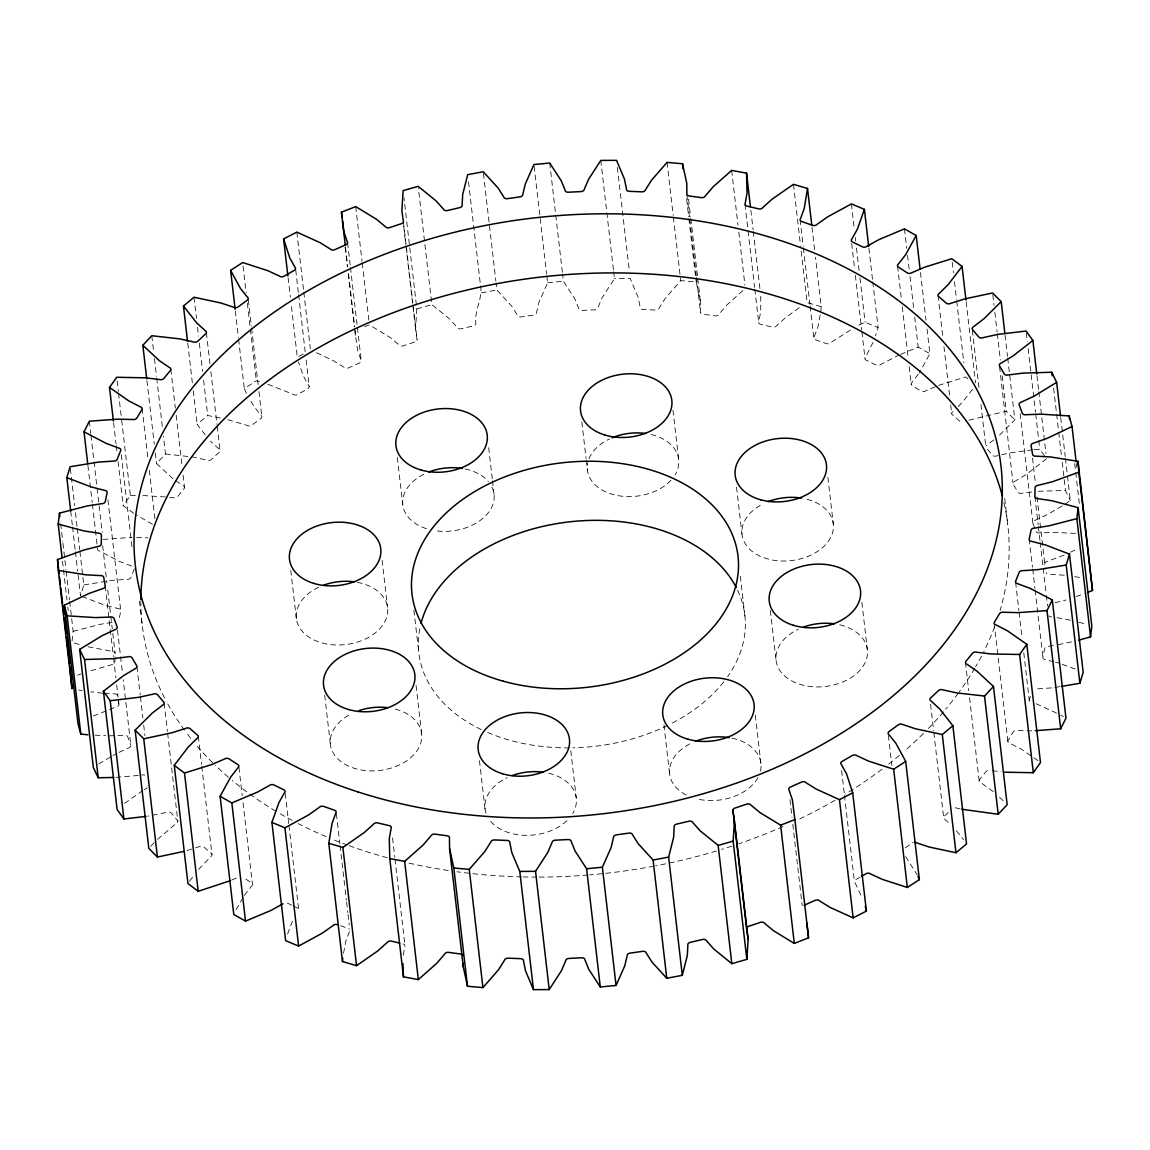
<?xml version="1.0" encoding="UTF-8"?>
<svg xmlns="http://www.w3.org/2000/svg" width="1150" height="1150" viewBox="0 0 1150 1150"><rect width="100%" height="100%" fill="white"/><g stroke="black" fill="none" stroke-linecap="round" stroke-linejoin="round"><path stroke-width="0.75" stroke-dasharray="5 3.75" d="M760.754 296.341L760.711 311.305L758.899 321.54A3.22 2.214 -6.6 0 0 760.653 324.329L772.297 327.103A3.22 2.214 -6.6 0 0 776.552 325.738L785.91 317.314L800.141 307.079M115.043 656.981L114.928 662.256A3.22 2.214 -6.6 0 1 111.737 664.686L87.587 671.715M364.622 326.686L369.38 324.832L390.051 337.439L399.107 344.928A3.22 2.214 -6.6 0 0 403.305 345.863L415.078 341.909A3.22 2.214 -6.6 0 0 416.947 338.934L415.552 328.871L416.832 308.876L403.966 197.699M820.784 311.693L821.201 306.691L815.479 257.284M69.676 601.364L73.14 631.364L71.889 642.347L81.521 645.15M403.276 955.219L404.771 946.709A3.22 2.214 -6.6 0 0 403.018 943.906M343.534 953.206L345.762 941.534L349.442 931.443A3.22 2.214 -6.6 0 0 349.873 930.307M820.151 315.028L817.923 326.701L814.229 336.792A3.22 2.214 -6.6 0 0 815.422 339.753L826.318 343.591A3.22 2.214 -6.6 0 0 830.731 342.614L851.676 329.259M107.913 499.79L120.779 610.966L118.953 619.778A3.22 2.214 -6.6 0 1 118.321 620.885M1053.903 661.811L1045.551 659.669A3.22 2.214 -6.6 0 1 1042.906 657.268L1044.732 648.456A3.22 2.214 -6.6 0 1 1048.326 646.314L1054.794 645.308M872.778 281.707L878.083 327.592L875.481 335.857M79.925 551.454L83.806 584.976L80.514 595.887L77.855 572.944M480.556 285.847C482.842 298.411 474.317 310.198 475.827 323.064A3.22 2.214 -6.6 0 1 473.426 325.881L461.136 328.771A3.22 2.214 -6.6 0 1 457.197 327.448L449.751 319.111L431.854 304.592L418.384 188.111M287.572 934.03L292.574 920.891M872.979 342.427L865.591 357.132A3.22 2.214 -6.6 0 0 866.194 360.209L876.142 365.053A3.22 2.214 -6.6 0 0 880.656 364.478L898.955 355.077M134.334 568.862L130.884 577.53A3.22 2.214 -6.6 0 1 126.96 579.356L112.254 580.333L83.806 584.976M1030.501 696.483L1029.351 699.372A3.22 2.214 -6.6 0 0 1030.084 701.486M927.029 329.015L929.89 353.726L919.324 372.902M546.811 275.713L547.63 282.771L538.947 302.306L536.518 312.512A3.22 2.214 -6.6 0 1 533.643 315.114L521.051 316.911A3.22 2.214 -6.6 0 1 517.428 315.215L511.692 306.173L496.901 289.973L496.081 282.914M236.052 909.636L243.527 896.756M189.506 881.231L194.321 874.819M133.688 513.259L123.194 505.698L130.381 495.506L121.397 417.867M613.654 271.601L614.459 278.659L602.284 297.462L597.971 307.467A3.22 2.214 -6.6 0 1 594.665 309.824L581.986 310.457A3.22 2.214 -6.6 0 1 578.766 308.444L574.842 298.856L563.399 281.261L562.58 274.203M244.346 895.333L251.606 886.018A3.22 2.214 -6.6 0 0 251.577 882.884L242.736 877.119M918.289 374.239L912.079 382.217A3.22 2.214 -6.6 0 0 912.094 385.365L920.934 391.129A3.22 2.214 -6.6 0 0 925.477 390.957L936.848 386.084M198.648 869.386L210.752 856.635A3.22 2.214 -6.6 0 0 211.327 853.473L203.751 846.889A3.22 2.214 -6.6 0 0 199.266 846.644L193.143 848.599M972.613 389.347L961.788 402.931L955.463 409.127M150.794 846.17L156.357 840.521M1007.716 358.096L1014.861 419.865L997.74 436.914M173.003 478.86L156.529 463.522L165.485 453.963L163.444 436.31M742.871 290.605L726.829 305.023L719.023 314.137A3.22 2.214 -6.6 0 1 715.027 315.862L702.822 314.209A3.22 2.214 -6.6 0 1 700.551 311.621L700.422 301.444L696.196 281.98L680.742 280.629L665.275 298.368L659.166 308.013A3.22 2.214 -6.6 0 1 655.471 310.069L642.936 309.551A3.22 2.214 -6.6 0 1 640.162 307.237L638.121 297.261L630.214 278.573L614.459 278.659M157.564 839.371L176.252 823.429A3.22 2.214 -6.6 0 0 177.416 820.324L171.221 813.021A3.22 2.214 -6.6 0 0 166.879 812.374L147.603 816.184M948.247 812.504L944.308 816.198A3.22 2.214 -6.6 0 0 944.768 819.303L949.641 823.745M1046.572 458.735L1026.576 474.274L1014.99 481.246A3.22 2.214 -6.6 0 0 1013.265 484.265L1017.951 492.143A3.22 2.214 -6.6 0 0 1022.091 493.192L1031.852 491.956M205.232 434.887L197.124 424.264L207.704 415.495L221.188 418.169M993.873 439.875L987.419 444.806A3.22 2.214 -6.6 0 0 986.254 445.697M124.588 803.361L142.902 790.481M905.395 847.852L911.893 843.079A3.22 2.214 -6.6 0 1 913.316 842.418M1064.957 504.246L1070.334 500.609L1067.473 475.899M246.388 393.243L244.318 388.599L256.335 380.765L262.818 382.548M144.354 789.604L147.243 787.865M98.728 763.988L111.593 756.398M113.016 755.564L115.877 753.868M1062.097 505.928L1047.808 514.366L1035.129 520.303A3.22 2.214 -6.6 0 0 1032.872 523.164L1035.992 531.501A3.22 2.214 -6.6 0 0 1039.844 532.924L1054.536 532.407L1075.854 533.442M860.143 877.119L855.787 879.621A3.22 2.214 -6.6 0 0 855.054 882.783L862.443 898.351M303.183 354.128L297.289 357.132L291.166 304.189M858.949 325.162L865.073 322.173L878.083 327.592M119.039 752.387L128.556 747.931A3.22 2.214 -6.6 0 0 130.798 745.071L123.251 679.779M93.265 716.019L116.164 706.934A3.22 2.214 -6.6 0 0 118.91 704.26L118.292 698.97M1064.181 555.076L1047.521 561.301A3.22 2.214 -6.6 0 0 1044.775 563.974L1045.666 569.149M1070.42 552.216L1078.211 548.636M900.536 354.387L918.16 347.099L929.89 353.726M231.711 880.066L238.208 877.292M77.611 675.165L80.931 674.015M1076.098 596.519L1084.407 593.644M938.458 385.394L965.497 376.956L968.056 378.882M969.004 420.124L1006.264 411.197L1014.861 419.865M187.019 850.554L191.619 849.088M73.14 631.364L100.798 624.206L112.125 622.423M416.832 308.876L431.854 304.592M1055.096 602.758L1066.122 599.969M1071.57 641.901L1056.419 645.049M481.361 292.905L496.901 289.973M1054.723 687.413L1059.653 686.679M1032.585 449.837L1011.123 452.712L996.791 455.86A3.22 2.214 -6.6 0 1 992.45 455.213L987.304 449.132M138.345 775.459L115.345 777.4M102.997 539.436L131.747 537.366M547.63 282.771L563.399 281.261M1034.023 449.722L1039.787 449.262L1045.609 457.384M1051.431 687.916L1036.725 688.879A3.22 2.214 -6.6 0 0 1035.057 688.994M1038.378 491.266L1065.461 490.489L1070.334 500.609M109.149 735.842L123.841 735.31A3.22 2.214 -6.6 0 1 127.693 736.733L130.798 745.071M130.381 495.506L137.554 495.363M136.62 537.481L146.352 537.726A3.22 2.214 -6.6 0 0 147.991 537.769M1031.924 730.868L1017.333 730.509A3.22 2.214 -6.6 0 0 1013.15 731.975L1008.133 740.356A3.22 2.214 -6.6 0 0 1009.743 743.202L1021.071 749.009L1038.206 760.739M142.902 495.535L167.843 497.116M94.933 735.137L105.584 735.669M1064.267 575.201L1049.763 574.396A3.22 2.214 -6.6 0 1 1046.256 572.614M102.638 693.206L90.792 691.783M104.247 693.306L113.922 693.852A3.22 2.214 -6.6 0 1 117.429 695.621M165.485 453.963L193.387 457.111L207.014 460.115A3.22 2.214 -6.6 0 0 211.514 459.411L219.362 452.051A3.22 2.214 -6.6 0 0 218.917 448.946L210.393 441.154M169.625 497.332L173.19 497.749A3.22 2.214 -6.6 0 0 177.56 496.656L184.057 488.721A3.22 2.214 -6.6 0 0 183.022 485.717L175.864 480.829M992.277 770.701L1001.176 771.751M1074.617 576.696L1081.503 577.702M78.718 690.043L82.167 690.546M1056.951 617.679L1070.664 620.238M960.077 808.881L956.671 808.119A3.22 2.214 -6.6 0 0 953.479 808.033M227.815 419.678L247.25 425.442A3.22 2.214 -6.6 0 0 251.792 425.155L260.877 418.485A3.22 2.214 -6.6 0 0 261.021 415.323L254.136 406.741L249.838 399.251M1078.887 622.279L1085.456 623.904M88.09 646.774L112.01 651.36A3.22 2.214 -6.6 0 1 115.115 653.459L112.456 630.516M1055.585 662.242L1058.92 663.09M821.201 306.691L807.128 302.565L800.601 246.1M267.907 384.287L293.221 394.349A3.22 2.214 -6.6 0 0 297.721 394.479L307.884 388.614A3.22 2.214 -6.6 0 0 308.617 385.466L303.485 376.223L298.439 361.977M340.472 925.736L348.263 928.481A3.22 2.214 -6.6 0 1 349.442 929.229M1062.269 664.312L1077.334 669.789M1036.164 703.757L1059.207 714.294M81.966 596.534L104.751 605.144L118.134 608.566A3.22 2.214 -6.6 0 1 120.779 610.966M316.552 352.748L333.644 360.841L344.123 367.353A3.22 2.214 -6.6 0 0 348.522 367.899L359.576 362.94A3.22 2.214 -6.6 0 0 360.899 359.849L357.607 350.118L354.516 328.311M291.798 905.251L287.543 903.181A3.22 2.214 -6.6 0 0 284.366 903.009M293.221 905.941L297.491 908.026A3.22 2.214 -6.6 0 1 298.094 911.102M152.519 524.314L135.168 514.266M1060.731 715.056L1063.348 716.608M993.212 791.631L980.663 782.518A3.22 2.214 -6.6 0 1 979.628 779.513L986.125 771.578A3.22 2.214 -6.6 0 1 990.495 770.486M999.566 797.309L1005.273 802.714M956.383 830.846L963.599 839.601M905.611 856.592L917.283 874.992M118.019 699.085L118.91 704.26M1076.328 463.579L1076.745 467.116M1074.689 463.579L1075.509 470.637M1075.71 472.406L1079.39 504.16M1060.731 417.666L1065.216 456.493M1065.432 458.246L1067.258 474.131M1053.616 388.125L1058.517 430.488M1058.719 432.242L1061.378 455.184M1062.197 462.243L1065.461 490.489M1036.969 375.791L1038.608 389.908M1038.809 391.676L1045.954 453.445M1026.303 332.781L1027.324 341.607M1028.143 348.666L1035.489 412.203M1035.704 413.957L1038.551 438.668M1038.766 440.436L1039.787 449.262M1032.527 458.088L1035.374 482.799M1037.013 496.915L1044.775 563.974M1034.885 496.541L1038.163 524.774M1038.364 526.542L1039.988 540.658M1040.204 542.426L1046.126 593.601M1046.328 595.355L1047.549 605.949M1020.223 413.756L1032.872 523.164M1029.221 539.034L1032.484 567.266M1032.7 569.034L1034.943 588.441M1035.144 590.209L1042.906 657.268M1005.057 335.153L1007.515 356.342M992.795 294.731L994.017 305.311M994.836 312.369L997.079 331.789M997.28 333.543L1000.356 360.022M1002.182 375.906L1006.264 411.197M999.566 366.663L1013.035 483.129M1015.608 582.288L1018.886 610.521M1019.087 612.289L1021.947 636.985M1023.788 652.869L1029.293 700.523M1004.726 498.453L1007.745 524.529M972.354 330.366L979.297 390.368M980.936 404.484L985.622 445.064M966.158 301.717L975.545 382.893M994.189 623.271L1007.86 741.506M952.229 262.243L953.451 272.823M954.471 281.649L956.512 299.302M956.714 301.07L963.858 362.825M938.026 295.507L942.727 336.088M943.949 346.682L949.67 396.089M950.691 404.915L951.711 413.741M920.503 272.55L926.009 320.203M965.468 662.414L968.731 690.647M969.551 697.705L979.153 780.649M904.475 228.864L906.732 248.271M907.537 255.329L909.176 269.459M909.995 276.518L913.675 308.272M914.696 317.098L918.16 347.099M897.589 266.182L901.456 299.704M902.276 306.762L908.198 357.938M909.219 366.764L911.26 384.416M930.566 704.346L933.628 730.811M933.829 732.579L943.633 817.291M868.897 248.17L872.562 279.939M851.388 203.924L854.249 228.634M855.269 237.461L855.672 240.982M856.491 248.041L859.151 270.983M859.97 278.041L865.073 322.173M851.676 243.527L854.536 268.238M855.356 275.296L861.681 330.007M861.896 331.761L864.958 358.239M888.389 735.468L891.868 765.469M861.853 602.284L867.287 649.232M812.015 227.283L814.66 250.226M800.127 219.693L803.189 246.158M803.39 247.926L809.931 304.405M810.132 306.159L813.812 337.928M827.899 477.365L833.333 524.314M793.457 184.331L800.386 244.332M841.613 770.557L844.258 793.5M844.459 795.268L854.464 881.734M750.835 210.22L753.077 229.641M753.279 231.409L760.021 289.642M745.013 204.456L747.874 229.152M748.075 230.92L754.616 287.399M754.817 289.153L758.698 322.69M731.659 170.401L737.984 225.112M738.803 232.171L744.927 285.114M770.313 610.521L776.149 660.948M789.949 799.638L791.991 817.291M792.81 824.349L802.197 905.524M736.532 487.111L741.966 534.06M740.327 576.308L744.956 616.299M755.306 715.156L760.941 763.844M688.577 199.094L690.618 216.732M690.834 218.5L697.561 276.733M697.777 278.501L700.422 301.444M686.866 194.537L689.526 217.479M689.727 219.248L696.268 275.713M696.469 277.481L700.551 312.771M686.607 199.036L688.649 216.689M688.85 218.443L696.196 281.98M667.072 162.394L673.196 215.338M673.397 217.091L680.742 280.629M672.966 410.205L678.601 458.893M617.349 167.397L629.194 269.747M600.789 160.425L613.439 269.833M663.938 724.902L669.573 773.591M581.828 421.921L586.054 458.433M586.256 460.173L587.463 470.609M549.714 163.027L562.379 272.435M534.146 166.304L546.609 273.959M570.788 750.691L576.222 797.626M483.431 173.506L495.88 281.161M468.51 181.729L480.341 284.079M488.678 447.709L492.286 479.004M492.488 480.743L494.098 494.658M479.449 760.667L485.084 809.356M403.434 221.821L412.821 302.996M413.022 304.764L417.119 340.069M403.707 226.507L405.749 244.159M405.964 245.928L415.552 328.871M397.311 457.456L402.73 504.39M413.899 610.204L418.729 651.935M416.07 685.501L421.705 734.174M355.709 206.597L362.034 261.309M362.236 263.062L368.978 321.296M347.588 242.708L350.247 265.65M350.448 267.418L357.19 325.651M357.391 327.419L361.272 360.942M382.102 560.337L387.536 607.286M345.518 247.466L347.774 266.872M348.579 273.93L354.717 326.873M345.129 247.135L347.372 266.556M348.191 273.614L354.315 326.557M392.538 837.904L394.781 857.311M394.982 859.079L404.987 945.544M296.858 232.127L303.6 290.375M303.801 292.129L310.342 348.608M295.737 270.034L298.382 292.977M298.598 294.731L305.325 352.978M306.144 360.036L309.206 386.501M288.104 277.711L290.346 297.131M324.702 695.232L330.338 743.921M336.389 813.841L339.868 843.841M340.069 845.595L344.971 887.958M345.173 889.726L346.394 900.306M346.61 902.074L347.832 912.654M348.033 914.423L349.255 925.017M290.763 570.314L296.398 619.002M248.328 299.819L251.39 326.298M251.606 328.066L258.132 384.531M258.951 391.589L261.812 416.3M243.067 266.053L246.129 292.531M247.351 303.111L256.335 380.765M235.333 310.946L238.395 337.424M238.596 339.178L244.318 388.599M285.243 793.529L288.722 823.529M288.923 825.298L298.727 909.995M206.368 332.709L210.048 364.478M210.867 371.536L216.991 424.479M217.192 426.247L220.053 450.958M194.034 297.261L196.478 318.435M197.498 327.261L198.519 336.073M199.338 343.131L202.601 371.378M203.622 380.19L207.704 415.495M238.941 767.352L242.204 795.584M243.024 802.643L252.411 883.818M187.737 343.088L192.438 383.669M193.257 390.727L197.124 424.264M170.847 369.351L175.346 408.178M176.166 415.236L182.088 466.411M183.109 475.238L184.532 487.586M198.289 736.259L201.552 764.491M201.753 766.259L211.974 854.493M151.8 335.728L153.64 351.613M154.459 358.671L156.501 376.309M156.702 378.077L162.423 427.484M146.927 380.578L154.272 444.116M155.293 452.927L156.529 463.522M142.14 408.494L148.062 459.669M149.284 470.264L154.991 519.671M164.162 703.168L167.44 731.4M167.641 733.168L177.847 821.402M117.099 380.808L118.335 391.388M118.536 393.156L121.181 416.099M139.438 601.134L142.255 625.471M121.311 454.768L132.351 550.074M113.591 422.754L116.049 443.929M116.251 445.697L116.869 450.987M118.091 461.581L123.194 505.698M136.965 666.871L140.228 695.103M140.429 696.871L142.888 718.046M143.692 725.104L144.929 735.698M117.53 630.358L120.391 655.069M120.592 656.837L122.432 672.721M89.312 421.202L90.749 433.55M90.951 435.318L93.811 460.029M94.013 461.783L96.873 486.493M97.074 488.261L102.177 532.378M102.652 545.819L106.936 582.878M107.755 589.936L110.616 614.632M110.817 616.4L112.254 628.762M105.225 586.026L113.39 656.621M113.606 658.389L115.848 677.796M116.667 684.854L118.091 697.202M87.903 465.362L92.201 502.421M92.403 504.189L97.707 550.074L119.729 561.574L132.192 566.231A3.22 2.214 -6.6 0 1 133.601 566.749M70.337 468.51L71.142 475.568M71.358 477.336L74.621 505.569M75.44 512.627L77.064 526.743M77.28 528.511L79.724 549.686M70.711 511.175L72.349 525.291M72.551 527.059L75.196 550.002M75.411 551.77L77.654 571.176M60.691 523.71L62.733 541.363M62.934 543.131L65.996 569.595M66.197 571.363L69.46 599.596M62.502 561.171L66.987 599.998M67.807 607.056L68.209 610.592M355.12 330.395L355.336 335.369M737.624 590.238A164.091 112.944 -6.6 0 1 727.605 676.66M723.709 681.907A164.091 112.944 -6.6 0 1 670.464 724.011M667.575 725.449A164.091 112.944 -6.6 0 1 572.772 747.845M569.351 747.888A164.091 112.944 -6.6 0 1 486.694 732.061M481.217 729.546A164.091 112.944 -6.6 0 1 420.311 626.276M141.594 775.057A3.22 2.214 -6.6 0 1 144.756 775.215M952.933 411.614A3.22 2.214 -6.6 0 0 952.358 414.762L959.934 421.346A3.22 2.214 -6.6 0 0 962.852 422.093M1051.675 616.874A3.22 2.214 -6.6 0 1 1048.944 615.868M357.319 582.317A45.943 31.625 -6.6 0 1 380.449 628.001A45.943 31.625 -6.6 0 1 309.034 637.186A45.943 31.625 -6.6 0 1 318.521 587.305M491.912 486.982A45.943 31.625 -6.6 0 1 480.916 519.915A45.943 31.625 -6.6 0 1 434.427 530.596M426.506 528.712A45.943 31.625 -6.6 0 1 423.746 474.289M465.118 468.97A45.943 31.625 -6.6 0 1 488.463 481.706M651.058 434.484A45.943 31.625 -6.6 0 1 675.122 474.706M670.996 480.197A45.943 31.625 -6.6 0 1 616.328 495.305A45.943 31.625 -6.6 0 1 587.779 462.631M589.016 458.663A45.943 31.625 -6.6 0 1 609.586 438.912M806.998 499.244A45.943 31.625 -6.6 0 1 824.794 545.503A45.943 31.625 -6.6 0 1 754.386 553.006A45.943 31.625 -6.6 0 1 762.982 503.944M839.744 624.824A45.943 31.625 -6.6 0 1 859.136 671.111A45.943 31.625 -6.6 0 1 788.124 678.687A45.943 31.625 -6.6 0 1 798.273 629.251M731.961 738.156A45.943 31.625 -6.6 0 1 760.265 771.822M757.893 777.702A45.943 31.625 -6.6 0 1 695.923 798.646M686.205 794.995A45.943 31.625 -6.6 0 1 690.589 743.475M548.679 773.231A45.943 31.625 -6.6 0 1 572.729 813.438M566.936 820.654A45.943 31.625 -6.6 0 1 489.929 820.467M486.004 813.223A45.943 31.625 -6.6 0 1 507.207 777.644M395.37 709.119A45.943 31.625 -6.6 0 1 413.166 755.363A45.943 31.625 -6.6 0 1 342.772 762.881A45.943 31.625 -6.6 0 1 351.354 713.805M1003.95 502.579A435.677 299.906 -6.6 0 1 1000.083 610.492M994.621 626.851A435.677 299.906 -6.6 0 1 983.825 651.576M981.482 656.147A435.677 299.906 -6.6 0 1 975.617 666.756M974.74 668.265A435.677 299.906 -6.6 0 1 959.158 691.984M958.18 693.321A435.677 299.906 -6.6 0 1 945.688 709.234M943.489 711.85A435.677 299.906 -6.6 0 1 928.352 728.482M923.407 733.484A435.677 299.906 -6.6 0 1 904.504 751.022M899.386 755.406A435.677 299.906 -6.6 0 1 887.469 765.038M882.007 769.221A435.677 299.906 -6.6 0 1 845.696 793.917M835.015 800.285A435.677 299.906 -6.6 0 1 797.238 820.079M783.021 826.562A435.677 299.906 -6.6 0 1 738.688 843.841M731.932 846.113A435.677 299.906 -6.6 0 1 721.711 849.376M716.565 850.943A435.677 299.906 -6.6 0 1 655.644 865.835M653.976 866.151A435.677 299.906 -6.6 0 1 589.619 874.891M587.909 875.035A435.677 299.906 -6.6 0 1 538.516 877.091M536.82 877.091A435.677 299.906 -6.6 0 1 523.25 876.932M521.568 876.889A435.677 299.906 -6.6 0 1 456.996 871.758M448.284 870.507A435.677 299.906 -6.6 0 1 407.244 862.73M387.334 857.727A435.677 299.906 -6.6 0 1 348.996 845.624M347.329 845.02A435.677 299.906 -6.6 0 1 332.58 839.327M326.154 836.668A435.677 299.906 -6.6 0 1 298.267 823.63M292.301 820.511A435.677 299.906 -6.6 0 1 277.366 812.101M275.842 811.196A435.677 299.906 -6.6 0 1 232.228 780.433M228.404 777.213A435.677 299.906 -6.6 0 1 215.194 765.181M212.664 762.723A435.677 299.906 -6.6 0 1 195.011 743.561M190.699 738.286A435.677 299.906 -6.6 0 1 185.553 731.572M184.546 730.221A435.677 299.906 -6.6 0 1 167.052 702.664M164.565 697.949A435.677 299.906 -6.6 0 1 140.846 601.522"/><path stroke-width="1.5" d="M402.96 963.571L403.449 976.839L418.341 979.599L436.842 963.211L444.647 954.098A3.22 2.214 -6.6 0 1 448.658 952.372L460.848 954.026A3.22 2.214 -6.6 0 1 463.134 955.463M746.551 173.161L747.026 193.071L745.229 203.291A3.22 2.214 -6.6 0 0 746.982 206.094L758.626 208.869A3.22 2.214 -6.6 0 0 762.867 207.489L772.225 199.065L793.457 184.331L807.516 188.456L804.238 208.466L800.558 218.557A3.22 2.214 -6.6 0 0 801.737 221.519L812.633 225.357A3.22 2.214 -6.6 0 0 817.046 224.365L827.813 216.775L851.388 203.924L864.398 209.357L857.426 229.109L851.906 238.898A3.22 2.214 -6.6 0 0 852.509 241.974L862.457 246.819A3.22 2.214 -6.6 0 0 866.985 246.229L878.959 239.603L904.475 228.864L916.205 235.491L905.654 254.667L898.394 263.982A3.22 2.214 -6.6 0 0 898.423 267.116L907.264 272.881A3.22 2.214 -6.6 0 0 911.792 272.708L924.787 267.145L951.812 258.707L962.061 266.426L948.103 284.697L939.248 293.365A3.22 2.214 -6.6 0 0 938.673 296.527L946.249 303.111A3.22 2.214 -6.6 0 0 950.734 303.356L964.505 298.957L992.594 292.963L1001.19 301.631L984.055 318.679L973.748 326.571A3.22 2.214 -6.6 0 0 972.584 329.676L978.779 336.979A3.22 2.214 -6.6 0 0 983.121 337.626L997.452 334.478L1026.102 331.027L1032.887 340.501L1012.891 356.04L1001.305 363.012A3.22 2.214 -6.6 0 0 999.58 366.031L1004.266 373.908A3.22 2.214 -6.6 0 0 1008.406 374.943L1023.04 373.103L1051.776 372.241L1056.649 382.375L1034.123 396.132L1021.444 402.069A3.22 2.214 -6.6 0 0 1019.202 404.929L1022.307 413.267A3.22 2.214 -6.6 0 0 1026.159 414.69L1040.851 414.158L1069.184 415.926L1072.044 426.521L1047.377 438.265L1033.836 443.066A3.22 2.214 -6.6 0 0 1031.09 445.74L1032.571 454.379A3.22 2.214 -6.6 0 0 1036.078 456.147L1050.582 456.967L1078.01 461.323L1078.815 472.204L1052.437 481.735L1038.263 485.314A3.22 2.214 -6.6 0 0 1035.072 487.744L1034.885 496.541A3.22 2.214 -6.6 0 0 1037.99 498.64L1052.049 500.782L1078.111 507.653L1076.86 518.636L1049.203 525.794L1034.641 528.08A3.22 2.214 -6.6 0 0 1031.047 530.222L1029.221 539.034A3.22 2.214 -6.6 0 0 1031.866 541.434L1045.249 544.856L1069.486 554.113L1066.194 565.024L1037.746 569.667L1023.04 570.644A3.22 2.214 -6.6 0 0 1019.116 572.47L1015.666 581.138A3.22 2.214 -6.6 0 0 1017.807 583.769L1030.271 588.426L1052.293 599.926L1047.003 610.564L1018.253 612.634L1003.648 612.274A3.22 2.214 -6.6 0 0 999.465 613.741L994.448 622.107A3.22 2.214 -6.6 0 0 996.058 624.953L1007.4 630.761L1026.806 644.302L1019.619 654.494L991.056 653.947L976.81 652.251A3.22 2.214 -6.6 0 0 972.44 653.344L965.943 661.279A3.22 2.214 -6.6 0 0 966.977 664.283L976.997 671.14L993.471 686.478L984.515 696.038L956.613 692.889L942.986 689.885A3.22 2.214 -6.6 0 0 938.486 690.589L930.637 697.949A3.22 2.214 -6.6 0 0 931.083 701.054L939.607 708.846L952.876 725.736L942.296 734.505L915.544 728.798L902.75 724.558A3.22 2.214 -6.6 0 0 898.208 724.845L889.122 731.515A3.22 2.214 -6.6 0 0 888.979 734.678L895.864 743.259L905.682 761.401L893.665 769.235L868.509 761.084L856.779 755.651A3.22 2.214 -6.6 0 0 852.279 755.521L842.116 761.386A3.22 2.214 -6.6 0 0 841.383 764.534L846.515 773.777L852.711 792.867L839.457 799.624L816.356 789.159L805.877 782.647A3.22 2.214 -6.6 0 0 801.478 782.101L790.424 787.06A3.22 2.214 -6.6 0 0 789.101 790.151L792.393 799.883L794.88 819.605L780.62 825.168L759.949 812.561L750.893 805.072A3.22 2.214 -6.6 0 0 746.695 804.137L734.922 808.091A3.22 2.214 -6.6 0 0 733.053 811.066L734.447 821.129L733.168 841.124L746.853 959.373L731.817 963.657L713.934 949.124L706.474 940.786A3.22 2.214 -6.6 0 0 702.535 939.464L690.244 942.367A3.22 2.214 -6.6 0 0 687.858 945.185L687.326 955.391L682.309 975.329L666.77 978.262L651.978 962.061L646.242 953.019A3.22 2.214 -6.6 0 0 642.634 951.337L630.042 953.12A3.22 2.214 -6.6 0 0 627.167 955.722L624.723 965.928L616.055 985.464L600.286 986.973L588.829 969.378L584.919 959.79A3.22 2.214 -6.6 0 0 581.684 957.777L569.02 958.424A3.22 2.214 -6.6 0 0 565.699 960.768L561.387 970.773L549.211 989.575L533.471 989.661L525.564 970.974L523.523 960.997A3.22 2.214 -6.6 0 0 520.749 958.683L508.199 958.166A3.22 2.214 -6.6 0 0 504.519 960.221L498.41 969.867L482.928 987.606L467.489 986.254L463.249 966.791L449.578 848.556L449.449 838.379A3.22 2.214 -6.6 0 0 447.177 835.791L434.973 834.138A3.22 2.214 -6.6 0 0 430.977 835.863L423.171 844.977L404.656 861.364L389.778 858.59L389.289 838.695L391.101 828.46A3.22 2.214 -6.6 0 0 389.347 825.671L377.703 822.897A3.22 2.214 -6.6 0 0 373.448 824.262L364.09 832.686L342.873 847.435L328.799 843.309L332.077 823.299L335.771 813.208A3.22 2.214 -6.6 0 0 334.578 810.247L323.682 806.409A3.22 2.214 -6.6 0 0 319.269 807.386L308.502 814.991L284.927 827.827L271.918 822.408L278.904 802.643L284.409 792.867A3.22 2.214 -6.6 0 0 283.806 789.791L273.858 784.947A3.22 2.214 -6.6 0 0 269.344 785.522L257.356 792.163L231.84 802.901L220.11 796.274L230.676 777.098L237.921 767.783A3.22 2.214 -6.6 0 0 237.906 764.635L229.066 758.871A3.22 2.214 -6.6 0 0 224.523 759.043L211.542 764.606L184.503 773.044L174.254 765.339L188.212 747.069L197.067 738.386A3.22 2.214 -6.6 0 0 197.642 735.238L190.066 728.654A3.22 2.214 -6.6 0 0 185.596 728.41L171.81 732.809L143.736 738.803L135.139 730.135L152.26 713.086L162.581 705.194A3.22 2.214 -6.6 0 0 163.731 702.075L157.55 694.787A3.22 2.214 -6.6 0 0 153.209 694.14L138.877 697.288L110.213 700.738L103.428 691.265L123.424 675.726L135.01 668.754A3.22 2.214 -6.6 0 0 136.735 665.735L132.049 657.857A3.22 2.214 -6.6 0 0 127.909 656.808L113.275 658.663L84.539 659.511L79.666 649.391L102.192 635.634L114.871 629.697A3.22 2.214 -6.6 0 0 117.128 626.836L114.008 618.499A3.22 2.214 -6.6 0 0 110.156 617.076L95.464 617.593L67.146 615.839L64.271 605.245L88.938 593.501L102.479 588.699A3.22 2.214 -6.6 0 0 105.225 586.026L103.744 577.386A3.22 2.214 -6.6 0 0 100.237 575.604L85.733 574.799L58.319 570.443L57.5 559.561L83.878 550.031L98.052 546.451A3.22 2.214 -6.6 0 0 101.257 544.022L101.43 535.224A3.22 2.214 -6.6 0 0 98.325 533.126L84.266 530.984L58.204 524.113L59.455 513.13L87.112 505.971L101.674 503.686A3.22 2.214 -6.6 0 0 105.268 501.544L107.094 492.732A3.22 2.214 -6.6 0 0 104.449 490.331L91.08 486.91L66.829 477.652L70.121 466.742L98.569 462.084L113.275 461.121A3.22 2.214 -6.6 0 0 117.199 459.296L120.649 450.628A3.22 2.214 -6.6 0 0 118.507 447.982L106.044 443.325L84.036 431.839L89.312 421.202L118.076 419.132L132.667 419.491A3.22 2.214 -6.6 0 0 136.85 418.025L141.867 409.644A3.22 2.214 -6.6 0 0 140.257 406.798L128.929 400.991L109.509 387.464L116.696 377.272L145.274 377.818L159.505 379.514A3.22 2.214 -6.6 0 0 163.875 378.422L170.373 370.487A3.22 2.214 -6.6 0 0 169.338 367.482L159.318 360.626L142.844 345.287L151.8 335.728L179.702 338.876L193.329 341.881A3.22 2.214 -6.6 0 0 197.829 341.176L205.692 333.802A3.22 2.214 -6.6 0 0 205.232 330.697L196.708 322.92L183.454 306.029L194.034 297.261L220.786 302.953L233.579 307.208A3.22 2.214 -6.6 0 0 238.107 306.921L247.207 300.251A3.22 2.214 -6.6 0 0 247.351 297.088L240.451 288.506L230.632 270.365L242.664 262.531L267.806 270.681L279.536 276.115A3.22 2.214 -6.6 0 0 284.05 276.244L294.213 270.379A3.22 2.214 -6.6 0 0 294.946 267.217L289.814 257.988L283.604 238.898L296.858 232.127L319.973 242.607L330.452 249.119A3.22 2.214 -6.6 0 0 334.837 249.665L345.906 244.706A3.22 2.214 -6.6 0 0 347.214 241.615L343.922 231.869L341.435 212.161L355.709 206.597L376.381 219.204L385.423 226.694A3.22 2.214 -6.6 0 0 389.62 227.628L401.393 223.675A3.22 2.214 -6.6 0 0 403.262 220.685L401.868 210.623L403.147 190.627L418.183 186.343L436.066 200.876L443.526 209.214A3.22 2.214 -6.6 0 0 447.465 210.536L459.756 207.632A3.22 2.214 -6.6 0 0 462.142 204.815L462.674 194.609L467.691 174.671L483.23 171.738L498.022 187.939L503.757 196.981A3.22 2.214 -6.6 0 0 507.366 198.662L519.958 196.88A3.22 2.214 -6.6 0 0 522.833 194.278L525.277 184.072L533.945 164.536L549.714 163.027L561.171 180.622L565.081 190.21A3.22 2.214 -6.6 0 0 568.316 192.222L580.98 191.576A3.22 2.214 -6.6 0 0 584.301 189.232L588.613 179.228L600.789 160.425L616.529 160.339L624.436 179.026L626.477 189.002A3.22 2.214 -6.6 0 0 629.251 191.317L641.801 191.834A3.22 2.214 -6.6 0 0 645.481 189.779L651.59 180.133L667.072 162.394L682.511 163.746L686.751 183.209L686.866 193.387A3.22 2.214 -6.6 0 0 689.152 195.974L701.342 197.627A3.22 2.214 -6.6 0 0 705.352 195.903L713.158 186.789L731.659 170.401L746.551 173.161L750.418 206.698M734.447 821.129L748.133 939.378L746.853 959.373M399.697 943.115L391.374 941.131A3.22 2.214 -6.6 0 0 387.133 942.511L377.775 950.935L356.543 965.669L342.484 961.544L342.757 958.209M1078.527 640.205L1090.545 636.87L1091.796 625.887L1078.111 507.653M1061.306 686.421L1079.879 683.258L1083.171 672.348L1069.486 554.113M682.309 975.329L668.639 857.095L673.656 837.157L674.173 826.936A3.22 2.214 -6.6 0 1 676.574 824.119L688.864 821.229A3.22 2.214 -6.6 0 1 692.803 822.552L700.249 830.889L718.146 845.408L731.817 963.657M1035.244 730.681L1060.688 728.798L1065.964 718.161L1052.293 599.926M616.055 985.464L602.37 867.229L611.053 847.694L613.482 837.488A3.22 2.214 -6.6 0 1 616.357 834.886L628.949 833.089A3.22 2.214 -6.6 0 1 632.572 834.785L638.308 843.827L653.099 860.027L666.77 978.262M1004.726 772.182L1033.304 772.728L1040.491 762.536L1026.806 644.302M549.211 989.575L535.541 871.341L547.716 852.538L552.029 842.533A3.22 2.214 -6.6 0 1 555.335 840.176L568.014 839.543A3.22 2.214 -6.6 0 1 571.234 841.556L575.158 851.144L586.601 868.739L600.286 986.973M961.774 809.255L998.2 814.272L1007.156 804.712L993.471 686.478M449.578 848.556L453.804 868.02L469.257 869.371L484.725 851.633L490.834 841.987A3.22 2.214 -6.6 0 1 494.529 839.931L507.064 840.449A3.22 2.214 -6.6 0 1 509.838 842.763L511.879 852.739L519.786 871.427L533.471 989.661M914.983 842.303A3.22 2.214 -6.6 0 1 916.421 842.792L929.214 847.047L955.966 852.739L966.546 843.971L952.876 725.736M861.594 876.271L865.95 873.756A3.22 2.214 -6.6 0 1 870.464 873.885L882.194 879.319L907.336 887.469L919.367 879.635L905.682 761.401M283.015 903.771L271.041 910.398L245.525 921.136L233.795 914.509L220.11 796.274M804.094 905.294L815.163 900.335A3.22 2.214 -6.6 0 1 819.548 900.881L830.027 907.393L853.142 917.872L866.396 911.102L852.711 792.867M271.918 822.408L285.603 940.643L298.612 946.076L322.187 933.225L332.954 925.635A3.22 2.214 -6.6 0 1 337.367 924.643M230.086 880.756L198.188 891.293L187.939 883.574L174.254 765.339M1087.684 592.408L1092.5 590.439L1078.01 461.323M746.738 929.315A3.22 2.214 -6.6 0 1 748.607 926.325L760.38 922.372A3.22 2.214 -6.6 0 1 764.577 923.306L773.619 930.796L794.291 943.402L808.565 937.839L806.84 923.033M718.146 845.408L733.168 841.124M183.741 851.446L157.406 857.038L148.81 848.369L135.139 730.135M653.099 860.027L668.639 857.095M145.949 816.414L123.898 818.973L117.113 809.499L103.428 691.265M586.601 868.739L602.37 867.229M113.677 777.472L98.224 777.759L93.351 767.625L79.666 649.391M519.786 871.427L535.541 871.341M64.271 605.245L77.956 723.479L80.816 734.074L87.831 734.793M917.973 876.544L919.367 879.635M865.246 906.258L866.396 911.102M746.968 930.982L748.133 939.378M1078.815 472.204L1092.5 590.439M1072.044 426.521L1076.127 461.811M1069.184 415.926L1069.586 419.463M1076.86 518.636L1090.545 636.87M1056.649 382.375L1060.53 415.897M1051.776 372.241L1052.193 375.777M1066.194 565.024L1079.879 683.258M1032.887 340.501L1036.768 374.023M1047.003 610.564L1060.688 728.798M1001.19 301.631L1004.856 333.399M1019.619 654.494L1033.304 772.728M962.061 266.426L965.943 299.949M984.515 696.038L998.2 814.272M916.205 235.491L920.086 269.014M942.296 734.505L955.966 852.739M864.398 209.357L868.696 246.416M893.665 769.235L907.336 887.469M807.516 188.456L811.814 225.515M839.457 799.624L853.142 917.872M794.88 819.605L808.565 937.839M780.62 825.168L794.291 943.402M682.511 163.746L683.129 169.036M732.881 809.931L746.566 928.179M469.257 869.371L482.928 987.606M453.804 868.02L467.489 986.254M341.435 212.161L342.053 217.465M342.456 220.987L345.316 245.697M404.656 861.364L418.341 979.599M389.778 858.59L403.449 976.839M283.604 238.898L287.888 275.957M342.873 847.435L356.543 965.669M328.799 843.309L342.484 961.544M230.632 270.365L235.132 309.178M284.927 827.827L298.612 946.076M183.454 306.029L187.536 341.32M231.84 802.901L245.525 921.136M142.844 345.287L146.726 378.81M184.503 773.044L198.188 891.293M109.509 387.464L113.39 420.986M143.736 738.803L157.406 857.038M84.036 431.839L87.702 463.608M110.213 700.738L123.898 818.973M66.829 477.652L70.711 511.175M84.539 659.511L98.224 777.759M59.455 513.13L59.872 516.652M58.204 524.113L62.086 557.649M67.146 615.839L80.816 734.074M57.5 559.561L59.139 573.678M59.541 577.199L60.361 584.258M60.763 587.794L62.603 603.678M63.02 607.2L63.825 614.258M64.242 617.794L66.082 633.679M66.484 637.201L69.546 663.679M69.949 667.201L71.99 688.678L58.319 570.443M463.22 963.398L463.249 966.791M421.001 623.429A164.091 112.944 -6.6 0 1 569.351 521.856A164.091 112.944 -6.6 0 1 736.316 587.607M323.624 585.178A45.943 31.625 -6.6 0 1 354.574 581.871M428.777 472.046A45.943 31.625 -6.6 0 1 462.415 468.467M612.102 437.791A45.943 31.625 -6.6 0 1 645.639 433.478M768.013 501.702A45.943 31.625 -6.6 0 1 801.651 498.122M803.376 627.124A45.943 31.625 -6.6 0 1 834.325 623.817M695.621 741.232A45.943 31.625 -6.6 0 1 729.258 737.653M512.311 775.517A45.943 31.625 -6.6 0 1 543.26 772.225M359.016 710.614A45.943 31.625 -6.6 0 1 387.248 707.609M140.846 599.797A435.677 299.906 -6.6 0 1 537.481 277.452A435.677 299.906 -6.6 0 1 1002.311 495.894M357.866 791.89A435.677 299.906 -6.6 0 0 1002.254 484.207A435.677 299.906 -6.6 0 0 344.353 271.544A435.677 299.906 -6.6 0 0 357.866 791.89M503.369 681.231A164.091 112.944 -6.6 0 0 738.113 557.189A164.091 112.944 -6.6 0 0 483.518 486.594A164.091 112.944 -6.6 0 0 503.369 681.231M348.982 709.636A45.943 31.625 -6.6 0 0 414.877 675.064A45.943 31.625 -6.6 0 0 343.706 655.112A45.943 31.625 -6.6 0 0 348.982 709.636M502.32 773.691A45.943 31.625 -6.6 0 0 569.566 740.485A45.943 31.625 -6.6 0 0 499.546 718.923A45.943 31.625 -6.6 0 0 502.32 773.691M688.217 739.292A45.943 31.625 -6.6 0 0 754.098 704.72A45.943 31.625 -6.6 0 0 682.942 684.768A45.943 31.625 -6.6 0 0 688.217 739.292M793.385 625.298A45.943 31.625 -6.6 0 0 860.631 592.092A45.943 31.625 -6.6 0 0 790.611 570.529A45.943 31.625 -6.6 0 0 793.385 625.298M760.61 499.761A45.943 31.625 -6.6 0 0 826.491 465.189A45.943 31.625 -6.6 0 0 755.334 445.237A45.943 31.625 -6.6 0 0 760.61 499.761M604.699 434.959A45.943 31.625 -6.6 0 0 671.945 401.753A45.943 31.625 -6.6 0 0 601.924 380.19A45.943 31.625 -6.6 0 0 604.699 434.959M421.374 470.106A45.943 31.625 -6.6 0 0 487.269 435.534A45.943 31.625 -6.6 0 0 416.099 415.581A45.943 31.625 -6.6 0 0 421.374 470.106M313.634 583.352A45.943 31.625 -6.6 0 0 380.88 550.146A45.943 31.625 -6.6 0 0 310.859 528.583A45.943 31.625 -6.6 0 0 313.634 583.352"/></g></svg>
